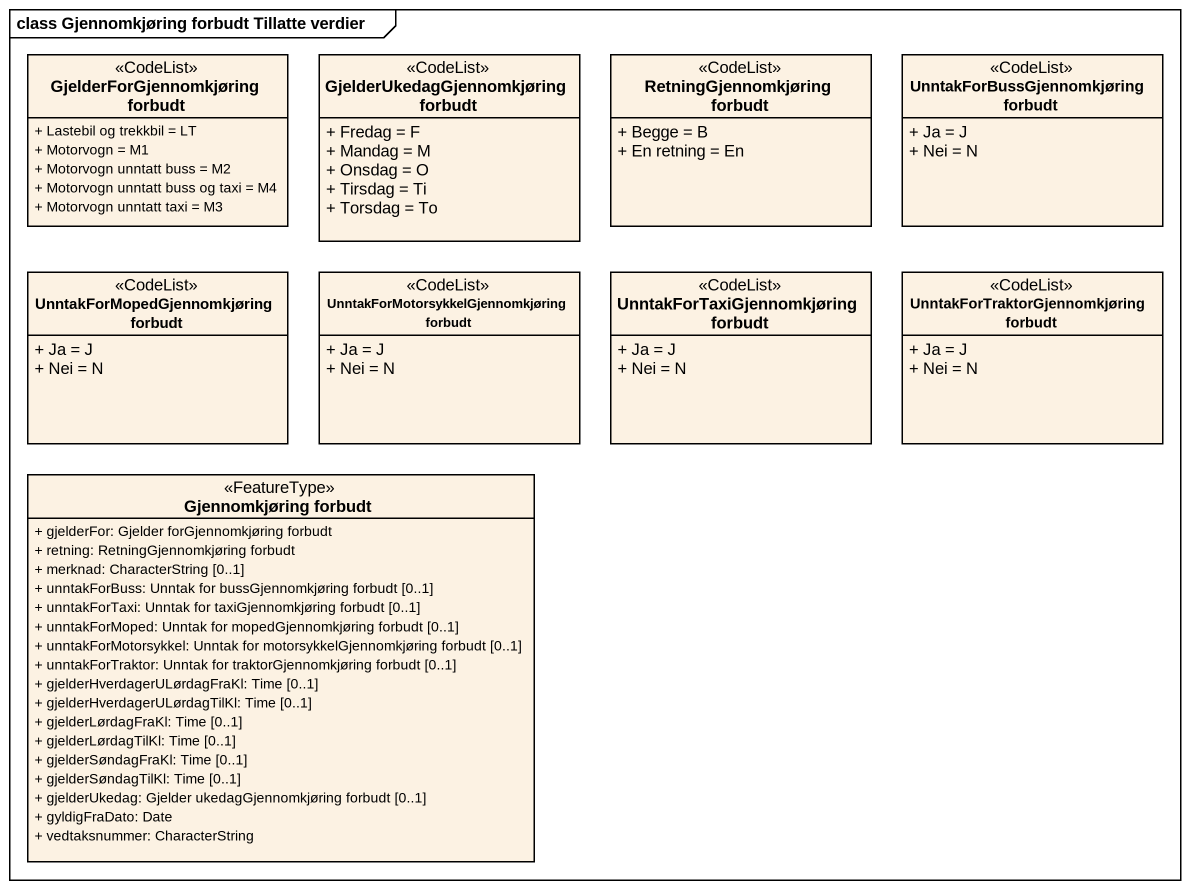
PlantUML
@startuml
mainframe class Gjennomkjøring forbudt Tillatte verdier
hide circle
hide empty members
skinparam classAttributeIconSize 0
class "GjelderForGjennomkjøring forbudt" as GjelderForGjennomkjøring <<CodeList>> {
  + Lastebil og trekkbil = LT
  + Motorvogn = M1
  + Motorvogn unntatt buss = M2
  + Motorvogn unntatt buss og taxi = M4
  + Motorvogn unntatt taxi = M3
}
class "GjelderUkedagGjennomkjøring forbudt" as GjelderUkedagGjennomkjøring <<CodeList>> {
  + Fredag = F
  + Mandag = M
  + Onsdag = O
  + Tirsdag = Ti
  + Torsdag = To
}
class "RetningGjennomkjøring forbudt" as RetningGjennomkjøring <<CodeList>> {
  + Begge = B
  + En retning = En
}
class "UnntakForBussGjennomkjøring forbudt" as UnntakForBussGjennomkjøring <<CodeList>> {
  + Ja = J
  + Nei = N
}
class "UnntakForMopedGjennomkjøring forbudt" as UnntakForMopedGjennomkjøring <<CodeList>> {
  + Ja = J
  + Nei = N
}
class "UnntakForMotorsykkelGjennomkjøring forbudt" as UnntakForMotorsykkelGjennomk <<CodeList>> {
  + Ja = J
  + Nei = N
}
class "UnntakForTaxiGjennomkjøring forbudt" as UnntakForTaxiGjennomkjøring <<CodeList>> {
  + Ja = J
  + Nei = N
}
class "UnntakForTraktorGjennomkjøring forbudt" as UnntakForTraktorGjennomkjøri <<CodeList>> {
  + Ja = J
  + Nei = N
}
class "Gjennomkjøring forbudt" as Gjennomkjøring_forbudt <<FeatureType>> {
  + gjelderFor: Gjelder forGjennomkjøring forbudt
  + retning: RetningGjennomkjøring forbudt
  + merknad: CharacterString [0..1]
  + unntakForBuss: Unntak for bussGjennomkjøring forbudt [0..1]
  + unntakForTaxi: Unntak for taxiGjennomkjøring forbudt [0..1]
  + unntakForMoped: Unntak for mopedGjennomkjøring forbudt [0..1]
  + unntakForMotorsykkel: Unntak for motorsykkelGjennomkjøring forbudt [0..1]
  + unntakForTraktor: Unntak for traktorGjennomkjøring forbudt [0..1]
  + gjelderHverdagerULørdagFraKl: Time [0..1]
  + gjelderHverdagerULørdagTilKl: Time [0..1]
  + gjelderLørdagFraKl: Time [0..1]
  + gjelderLørdagTilKl: Time [0..1]
  + gjelderSøndagFraKl: Time [0..1]
  + gjelderSøndagTilKl: Time [0..1]
  + gjelderUkedag: Gjelder ukedagGjennomkjøring forbudt [0..1]
  + gyldigFraDato: Date
  + vedtaksnummer: CharacterString
}
@enduml
